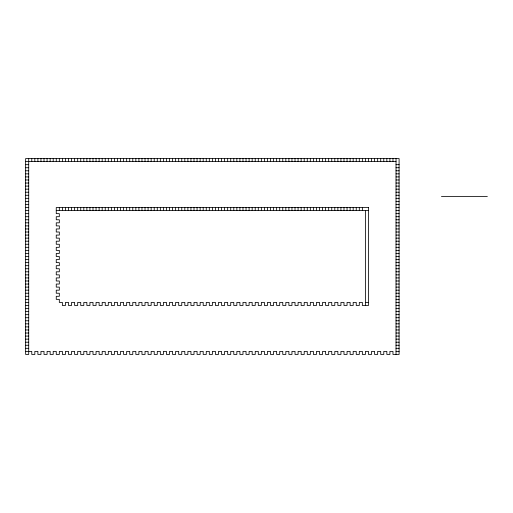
<?xml version="1.0" encoding="UTF-8"?>
<svg xmlns="http://www.w3.org/2000/svg" width="513" height="513" viewBox="0 0 513 513"><rect width="100%" height="100%" fill="white"/><g stroke="black" fill="none" stroke-linecap="round" stroke-linejoin="round"><path stroke-width="0.77" d="M25.65 161.608L396.03 161.608M25.65 164.673L28.709 164.673M396.03 164.673L399.088 164.673M25.65 167.732L28.709 167.732M396.03 167.732L399.088 167.732M25.65 170.791L28.709 170.791M396.03 170.791L399.088 170.791M25.65 173.856L28.709 173.856M396.03 173.856L399.088 173.856M25.65 176.914L28.709 176.914M396.03 176.914L399.088 176.914M25.65 179.973L28.709 179.973M396.03 179.973L399.088 179.973M25.65 183.038L28.709 183.038M396.03 183.038L399.088 183.038M25.65 186.097L28.709 186.097M396.03 186.097L399.088 186.097M25.65 189.156L28.709 189.156M396.03 189.156L399.088 189.156M25.65 192.221L28.709 192.221M396.03 192.221L399.088 192.221M25.65 195.28L28.709 195.28M396.03 195.28L399.088 195.28M441.436 196.383L487.35 196.383M25.65 198.339L28.709 198.339M396.03 198.339L399.088 198.339M25.65 201.404L28.709 201.404M396.03 201.404L399.088 201.404M25.65 204.463L28.709 204.463M396.03 204.463L399.088 204.463M25.65 207.521L28.709 207.521M396.03 207.521L399.088 207.521M25.65 210.586L28.709 210.586M56.257 210.586L368.481 210.586M396.03 210.586L399.088 210.586M25.65 213.645L28.709 213.645M396.03 213.645L399.088 213.645M25.65 216.704L28.709 216.704M396.03 216.704L399.088 216.704M25.65 219.769L28.709 219.769M396.03 219.769L399.088 219.769M25.65 222.828L28.709 222.828M396.03 222.828L399.088 222.828M25.65 225.893L28.709 225.893M396.03 225.893L399.088 225.893M25.65 228.952L28.709 228.952M396.03 228.952L399.088 228.952M25.65 232.011L28.709 232.011M396.03 232.011L399.088 232.011M25.65 235.076L28.709 235.076M396.03 235.076L399.088 235.076M25.65 238.135L28.709 238.135M396.03 238.135L399.088 238.135M25.65 241.193L28.709 241.193M396.03 241.193L399.088 241.193M25.65 244.259L28.709 244.259M396.03 244.259L399.088 244.259M25.65 247.317L28.709 247.317M396.03 247.317L399.088 247.317M25.65 250.376L28.709 250.376M396.03 250.376L399.088 250.376M25.65 253.441L28.709 253.441M396.03 253.441L399.088 253.441M25.65 256.5L28.709 256.5M396.03 256.5L399.088 256.5M25.65 259.559L28.709 259.559M396.03 259.559L399.088 259.559M25.65 262.624L28.709 262.624M396.03 262.624L399.088 262.624M25.65 265.683L28.709 265.683M396.03 265.683L399.088 265.683M25.65 268.741L28.709 268.741M396.03 268.741L399.088 268.741M25.65 271.807L28.709 271.807M396.03 271.807L399.088 271.807M25.65 274.865L28.709 274.865M396.03 274.865L399.088 274.865M25.65 277.924L28.709 277.924M396.03 277.924L399.088 277.924M25.65 280.989L28.709 280.989M396.03 280.989L399.088 280.989M25.65 284.048L28.709 284.048M396.03 284.048L399.088 284.048M25.65 287.107L28.709 287.107M396.03 287.107L399.088 287.107M25.65 290.172L28.709 290.172M396.03 290.172L399.088 290.172M25.65 293.231L28.709 293.231M396.03 293.231L399.088 293.231M25.65 296.296L28.709 296.296M396.03 296.296L399.088 296.296M25.65 299.355L28.709 299.355M396.03 299.355L399.088 299.355M25.65 302.413L28.709 302.413M365.423 302.413L368.481 302.413M396.03 302.413L399.088 302.413M25.65 305.479L28.709 305.479M396.03 305.479L399.088 305.479M25.65 308.537L28.709 308.537M396.03 308.537L399.088 308.537M25.65 311.596L28.709 311.596M396.03 311.596L399.088 311.596M25.65 314.661L28.709 314.661M396.03 314.661L399.088 314.661M25.65 317.72L28.709 317.72M396.03 317.72L399.088 317.72M25.65 320.779L28.709 320.779M396.03 320.779L399.088 320.779M25.65 323.844L28.709 323.844M396.03 323.844L399.088 323.844M25.65 326.903L28.709 326.903M396.03 326.903L399.088 326.903M25.65 329.962L28.709 329.962M396.03 329.962L399.088 329.962M25.65 333.027L28.709 333.027M396.03 333.027L399.088 333.027M25.65 336.086L28.709 336.086M396.03 336.086L399.088 336.086M25.65 339.144L28.709 339.144M396.03 339.144L399.088 339.144M25.65 342.209L28.709 342.209M396.03 342.209L399.088 342.209M25.65 345.268L28.709 345.268M396.03 345.268L399.088 345.268M25.65 348.327L28.709 348.327M396.03 348.327L399.088 348.327M25.65 351.392L31.774 351.392L31.774 354.451L34.833 354.451L34.833 351.392L37.891 351.392L37.891 354.451L40.957 354.451L40.957 351.392L44.015 351.392L44.015 354.451L47.074 354.451L47.074 351.392L50.139 351.392L50.139 354.451L53.198 354.451L53.198 351.392L56.257 351.392L56.257 354.451L59.322 354.451L59.322 351.392L62.381 351.392L62.381 354.451L65.446 354.451L65.446 351.392L68.505 351.392L68.505 354.451L71.563 354.451L71.563 351.392L74.629 351.392L74.629 354.451L77.687 354.451L77.687 351.392L80.746 351.392L80.746 354.451L83.811 354.451L83.811 351.392L86.87 351.392L86.87 354.451L89.929 354.451L89.929 351.392L92.994 351.392L92.994 354.451L96.053 354.451L96.053 351.392L99.112 351.392L99.112 354.451L102.177 354.451L102.177 351.392L105.236 351.392L105.236 354.451L108.294 354.451L108.294 351.392L111.359 351.392L111.359 354.451L114.418 354.451L114.418 351.392L117.477 351.392L117.477 354.451L120.542 354.451L120.542 351.392L123.601 351.392L123.601 354.451L126.66 354.451L126.66 351.392L129.725 351.392L129.725 354.451L132.784 354.451L132.784 351.392L135.849 351.392L135.849 354.451L138.908 354.451L138.908 351.392L141.966 351.392L141.966 354.451L145.032 354.451L145.032 351.392L148.09 351.392L148.09 354.451L151.149 354.451L151.149 351.392L154.214 351.392L154.214 354.451L157.273 354.451L157.273 351.392L160.332 351.392L160.332 354.451L163.397 354.451L163.397 351.392L166.456 351.392L166.456 354.451L169.514 354.451L169.514 351.392L172.58 351.392L172.58 354.451L175.638 354.451L175.638 351.392L178.697 351.392L178.697 354.451L181.762 354.451L181.762 351.392L184.821 351.392L184.821 354.451L187.88 354.451L187.88 351.392L190.945 351.392L190.945 354.451L194.004 354.451L194.004 351.392L197.063 351.392L197.063 354.451L200.128 354.451L200.128 351.392L203.186 351.392L203.186 354.451L206.252 354.451L206.252 351.392L209.31 351.392L209.31 354.451L212.369 354.451L212.369 351.392L215.434 351.392L215.434 354.451L218.493 354.451L218.493 351.392L221.552 351.392L221.552 354.451L224.617 354.451L224.617 351.392L227.676 351.392L227.676 354.451L230.735 354.451L230.735 351.392L233.8 351.392L233.8 354.451L236.859 354.451L236.859 351.392L239.917 351.392L239.917 354.451L242.982 354.451L242.982 351.392L246.041 351.392L246.041 354.451L249.1 354.451L249.1 351.392L252.165 351.392L252.165 354.451L255.224 354.451L255.224 351.392L258.283 351.392L258.283 354.451L261.348 354.451L261.348 351.392L264.407 351.392L264.407 354.451L267.465 354.451L267.465 351.392L270.531 351.392L270.531 354.451L273.589 354.451L273.589 351.392L276.648 351.392L276.648 354.451L279.713 354.451L279.713 351.392L282.772 351.392L282.772 354.451L285.837 354.451L285.837 351.392L288.896 351.392L288.896 354.451L291.955 354.451L291.955 351.392L295.02 351.392L295.02 354.451L298.079 354.451L298.079 351.392L301.137 351.392L301.137 354.451L304.203 354.451L304.203 351.392L307.261 351.392L307.261 354.451L310.32 354.451L310.32 351.392L313.385 351.392L313.385 354.451L316.444 354.451L316.444 351.392L319.503 351.392L319.503 354.451L322.568 354.451L322.568 351.392L325.627 351.392L325.627 354.451L328.686 354.451L328.686 351.392L331.751 351.392L331.751 354.451L334.809 354.451L334.809 351.392L337.868 351.392L337.868 354.451L340.933 354.451L340.933 351.392L343.992 351.392L343.992 354.451L347.051 354.451L347.051 351.392L350.116 351.392L350.116 354.451L353.175 354.451L353.175 351.392L356.24 351.392L356.24 354.451L359.299 354.451L359.299 351.392L362.358 351.392L362.358 354.451L365.423 354.451L365.423 351.392L368.481 351.392L368.481 354.451L371.54 354.451L371.54 351.392L374.605 351.392L374.605 354.451L377.664 354.451L377.664 351.392L380.723 351.392L380.723 354.451L383.788 354.451L383.788 351.392L386.847 351.392L386.847 354.451L389.906 354.451L389.906 351.392L392.971 351.392L392.971 354.451L399.088 354.451L399.088 158.549L25.65 158.549L25.65 354.451L28.709 354.451L28.709 158.549M396.03 351.392L399.088 351.392M396.03 158.549L396.03 354.451M392.971 158.549L392.971 161.608M389.906 158.549L389.906 161.608M386.847 158.549L386.847 161.608M383.788 158.549L383.788 161.608M380.723 158.549L380.723 161.608M377.664 158.549L377.664 161.608M374.605 158.549L374.605 161.608M371.54 158.549L371.54 161.608M368.481 158.549L368.481 161.608M365.423 158.549L365.423 161.608M365.423 210.586L365.423 305.479M362.358 158.549L362.358 161.608M362.358 207.521L362.358 210.586M359.299 158.549L359.299 161.608M359.299 207.521L359.299 210.586M356.24 158.549L356.24 161.608M356.24 207.521L356.24 210.586M353.175 158.549L353.175 161.608M353.175 207.521L353.175 210.586M350.116 158.549L350.116 161.608M350.116 207.521L350.116 210.586M347.051 158.549L347.051 161.608M347.051 207.521L347.051 210.586M343.992 158.549L343.992 161.608M343.992 207.521L343.992 210.586M340.933 158.549L340.933 161.608M340.933 207.521L340.933 210.586M337.868 158.549L337.868 161.608M337.868 207.521L337.868 210.586M334.809 158.549L334.809 161.608M334.809 207.521L334.809 210.586M331.751 158.549L331.751 161.608M331.751 207.521L331.751 210.586M328.686 158.549L328.686 161.608M328.686 207.521L328.686 210.586M325.627 158.549L325.627 161.608M325.627 207.521L325.627 210.586M322.568 158.549L322.568 161.608M322.568 207.521L322.568 210.586M319.503 158.549L319.503 161.608M319.503 207.521L319.503 210.586M316.444 158.549L316.444 161.608M316.444 207.521L316.444 210.586M313.385 158.549L313.385 161.608M313.385 207.521L313.385 210.586M310.32 158.549L310.32 161.608M310.32 207.521L310.32 210.586M307.261 158.549L307.261 161.608M307.261 207.521L307.261 210.586M304.203 158.549L304.203 161.608M304.203 207.521L304.203 210.586M301.137 158.549L301.137 161.608M301.137 207.521L301.137 210.586M298.079 158.549L298.079 161.608M298.079 207.521L298.079 210.586M295.02 158.549L295.02 161.608M295.02 207.521L295.02 210.586M291.955 158.549L291.955 161.608M291.955 207.521L291.955 210.586M288.896 158.549L288.896 161.608M288.896 207.521L288.896 210.586M285.837 158.549L285.837 161.608M285.837 207.521L285.837 210.586M282.772 158.549L282.772 161.608M282.772 207.521L282.772 210.586M279.713 158.549L279.713 161.608M279.713 207.521L279.713 210.586M276.648 158.549L276.648 161.608M276.648 207.521L276.648 210.586M273.589 158.549L273.589 161.608M273.589 207.521L273.589 210.586M270.531 158.549L270.531 161.608M270.531 207.521L270.531 210.586M267.465 158.549L267.465 161.608M267.465 207.521L267.465 210.586M264.407 158.549L264.407 161.608M264.407 207.521L264.407 210.586M261.348 158.549L261.348 161.608M261.348 207.521L261.348 210.586M258.283 158.549L258.283 161.608M258.283 207.521L258.283 210.586M255.224 158.549L255.224 161.608M255.224 207.521L255.224 210.586M252.165 158.549L252.165 161.608M252.165 207.521L252.165 210.586M249.1 158.549L249.1 161.608M249.1 207.521L249.1 210.586M246.041 158.549L246.041 161.608M246.041 207.521L246.041 210.586M242.982 158.549L242.982 161.608M242.982 207.521L242.982 210.586M239.917 158.549L239.917 161.608M239.917 207.521L239.917 210.586M236.859 158.549L236.859 161.608M236.859 207.521L236.859 210.586M233.8 158.549L233.8 161.608M233.8 207.521L233.8 210.586M230.735 158.549L230.735 161.608M230.735 207.521L230.735 210.586M227.676 158.549L227.676 161.608M227.676 207.521L227.676 210.586M224.617 158.549L224.617 161.608M224.617 207.521L224.617 210.586M221.552 158.549L221.552 161.608M221.552 207.521L221.552 210.586M218.493 158.549L218.493 161.608M218.493 207.521L218.493 210.586M215.434 158.549L215.434 161.608M215.434 207.521L215.434 210.586M212.369 158.549L212.369 161.608M212.369 207.521L212.369 210.586M209.31 158.549L209.31 161.608M209.31 207.521L209.31 210.586M206.252 158.549L206.252 161.608M206.252 207.521L206.252 210.586M203.186 158.549L203.186 161.608M203.186 207.521L203.186 210.586M200.128 158.549L200.128 161.608M200.128 207.521L200.128 210.586M197.063 158.549L197.063 161.608M197.063 207.521L197.063 210.586M194.004 158.549L194.004 161.608M194.004 207.521L194.004 210.586M190.945 158.549L190.945 161.608M190.945 207.521L190.945 210.586M187.88 158.549L187.88 161.608M187.88 207.521L187.88 210.586M184.821 158.549L184.821 161.608M184.821 207.521L184.821 210.586M181.762 158.549L181.762 161.608M181.762 207.521L181.762 210.586M178.697 158.549L178.697 161.608M178.697 207.521L178.697 210.586M175.638 158.549L175.638 161.608M175.638 207.521L175.638 210.586M172.58 158.549L172.58 161.608M172.58 207.521L172.58 210.586M169.514 158.549L169.514 161.608M169.514 207.521L169.514 210.586M166.456 158.549L166.456 161.608M166.456 207.521L166.456 210.586M163.397 158.549L163.397 161.608M163.397 207.521L163.397 210.586M160.332 158.549L160.332 161.608M160.332 207.521L160.332 210.586M157.273 158.549L157.273 161.608M157.273 207.521L157.273 210.586M154.214 158.549L154.214 161.608M154.214 207.521L154.214 210.586M151.149 158.549L151.149 161.608M151.149 207.521L151.149 210.586M148.09 158.549L148.09 161.608M148.09 207.521L148.09 210.586M145.032 158.549L145.032 161.608M145.032 207.521L145.032 210.586M141.966 158.549L141.966 161.608M141.966 207.521L141.966 210.586M138.908 158.549L138.908 161.608M138.908 207.521L138.908 210.586M135.849 158.549L135.849 161.608M135.849 207.521L135.849 210.586M132.784 158.549L132.784 161.608M132.784 207.521L132.784 210.586M129.725 158.549L129.725 161.608M129.725 207.521L129.725 210.586M126.66 158.549L126.66 161.608M126.66 207.521L126.66 210.586M123.601 158.549L123.601 161.608M123.601 207.521L123.601 210.586M120.542 158.549L120.542 161.608M120.542 207.521L120.542 210.586M117.477 158.549L117.477 161.608M117.477 207.521L117.477 210.586M114.418 158.549L114.418 161.608M114.418 207.521L114.418 210.586M111.359 158.549L111.359 161.608M111.359 207.521L111.359 210.586M108.294 158.549L108.294 161.608M108.294 207.521L108.294 210.586M105.236 158.549L105.236 161.608M105.236 207.521L105.236 210.586M102.177 158.549L102.177 161.608M102.177 207.521L102.177 210.586M99.112 158.549L99.112 161.608M99.112 207.521L99.112 210.586M96.053 158.549L96.053 161.608M96.053 207.521L96.053 210.586M92.994 158.549L92.994 161.608M92.994 207.521L92.994 210.586M89.929 158.549L89.929 161.608M89.929 207.521L89.929 210.586M86.87 158.549L86.87 161.608M86.87 207.521L86.87 210.586M83.811 158.549L83.811 161.608M83.811 207.521L83.811 210.586M80.746 158.549L80.746 161.608M80.746 207.521L80.746 210.586M77.687 158.549L77.687 161.608M77.687 207.521L77.687 210.586M74.629 158.549L74.629 161.608M74.629 207.521L74.629 210.586M71.563 158.549L71.563 161.608M71.563 207.521L71.563 210.586M68.505 158.549L68.505 161.608M68.505 207.521L68.505 210.586M65.446 158.549L65.446 161.608M65.446 207.521L65.446 210.586M62.381 158.549L62.381 161.608M62.381 207.521L62.381 210.586M59.322 158.549L59.322 161.608M59.322 207.521L59.322 210.586M56.257 158.549L56.257 161.608M53.198 158.549L53.198 161.608M50.139 158.549L50.139 161.608M47.074 158.549L47.074 161.608M44.015 158.549L44.015 161.608M40.957 158.549L40.957 161.608M37.891 158.549L37.891 161.608M34.833 158.549L34.833 161.608M31.774 158.549L31.774 161.608M368.481 207.521L56.257 207.521L56.257 213.645L59.322 213.645L59.322 216.704L56.257 216.704L56.257 219.769L59.322 219.769L59.322 222.828L56.257 222.828L56.257 225.893L59.322 225.893L59.322 228.952L56.257 228.952L56.257 232.011L59.322 232.011L59.322 235.076L56.257 235.076L56.257 238.135L59.322 238.135L59.322 241.193L56.257 241.193L56.257 244.259L59.322 244.259L59.322 247.317L56.257 247.317L56.257 250.376L59.322 250.376L59.322 253.441L56.257 253.441L56.257 256.5L59.322 256.5L59.322 259.559L56.257 259.559L56.257 262.624L59.322 262.624L59.322 265.683L56.257 265.683L56.257 268.741L59.322 268.741L59.322 271.807L56.257 271.807L56.257 274.865L59.322 274.865L59.322 277.924L56.257 277.924L56.257 280.989L59.322 280.989L59.322 284.048L56.257 284.048L56.257 287.107L59.322 287.107L59.322 290.172L56.257 290.172L56.257 293.231L59.322 293.231L59.322 296.296L56.257 296.296L56.257 299.355L59.322 299.355L59.322 302.413L62.381 302.413L62.381 305.479L65.446 305.479L65.446 302.413L68.505 302.413L68.505 305.479L71.563 305.479L71.563 302.413L74.629 302.413L74.629 305.479L77.687 305.479L77.687 302.413L80.746 302.413L80.746 305.479L83.811 305.479L83.811 302.413L86.87 302.413L86.87 305.479L89.929 305.479L89.929 302.413L92.994 302.413L92.994 305.479L96.053 305.479L96.053 302.413L99.112 302.413L99.112 305.479L102.177 305.479L102.177 302.413L105.236 302.413L105.236 305.479L108.294 305.479L108.294 302.413L111.359 302.413L111.359 305.479L114.418 305.479L114.418 302.413L117.477 302.413L117.477 305.479L120.542 305.479L120.542 302.413L123.601 302.413L123.601 305.479L126.66 305.479L126.66 302.413L129.725 302.413L129.725 305.479L132.784 305.479L132.784 302.413L135.849 302.413L135.849 305.479L138.908 305.479L138.908 302.413L141.966 302.413L141.966 305.479L145.032 305.479L145.032 302.413L148.09 302.413L148.09 305.479L151.149 305.479L151.149 302.413L154.214 302.413L154.214 305.479L157.273 305.479L157.273 302.413L160.332 302.413L160.332 305.479L163.397 305.479L163.397 302.413L166.456 302.413L166.456 305.479L169.514 305.479L169.514 302.413L172.58 302.413L172.58 305.479L175.638 305.479L175.638 302.413L178.697 302.413L178.697 305.479L181.762 305.479L181.762 302.413L184.821 302.413L184.821 305.479L187.88 305.479L187.88 302.413L190.945 302.413L190.945 305.479L194.004 305.479L194.004 302.413L197.063 302.413L197.063 305.479L200.128 305.479L200.128 302.413L203.186 302.413L203.186 305.479L206.252 305.479L206.252 302.413L209.31 302.413L209.31 305.479L212.369 305.479L212.369 302.413L215.434 302.413L215.434 305.479L218.493 305.479L218.493 302.413L221.552 302.413L221.552 305.479L224.617 305.479L224.617 302.413L227.676 302.413L227.676 305.479L230.735 305.479L230.735 302.413L233.8 302.413L233.8 305.479L236.859 305.479L236.859 302.413L239.917 302.413L239.917 305.479L242.982 305.479L242.982 302.413L246.041 302.413L246.041 305.479L249.1 305.479L249.1 302.413L252.165 302.413L252.165 305.479L255.224 305.479L255.224 302.413L258.283 302.413L258.283 305.479L261.348 305.479L261.348 302.413L264.407 302.413L264.407 305.479L267.465 305.479L267.465 302.413L270.531 302.413L270.531 305.479L273.589 305.479L273.589 302.413L276.648 302.413L276.648 305.479L279.713 305.479L279.713 302.413L282.772 302.413L282.772 305.479L285.837 305.479L285.837 302.413L288.896 302.413L288.896 305.479L291.955 305.479L291.955 302.413L295.02 302.413L295.02 305.479L298.079 305.479L298.079 302.413L301.137 302.413L301.137 305.479L304.203 305.479L304.203 302.413L307.261 302.413L307.261 305.479L310.32 305.479L310.32 302.413L313.385 302.413L313.385 305.479L316.444 305.479L316.444 302.413L319.503 302.413L319.503 305.479L322.568 305.479L322.568 302.413L325.627 302.413L325.627 305.479L328.686 305.479L328.686 302.413L331.751 302.413L331.751 305.479L334.809 305.479L334.809 302.413L337.868 302.413L337.868 305.479L340.933 305.479L340.933 302.413L343.992 302.413L343.992 305.479L347.051 305.479L347.051 302.413L350.116 302.413L350.116 305.479L353.175 305.479L353.175 302.413L356.24 302.413L356.24 305.479L359.299 305.479L359.299 302.413L362.358 302.413L362.358 305.479L368.481 305.479L368.481 207.521"/></g></svg>
